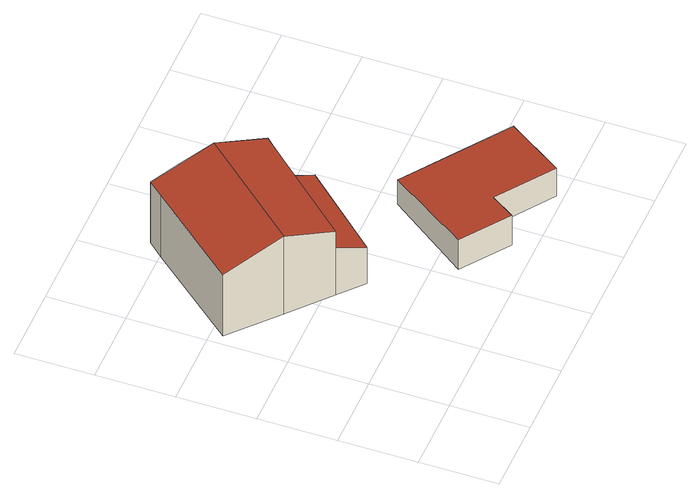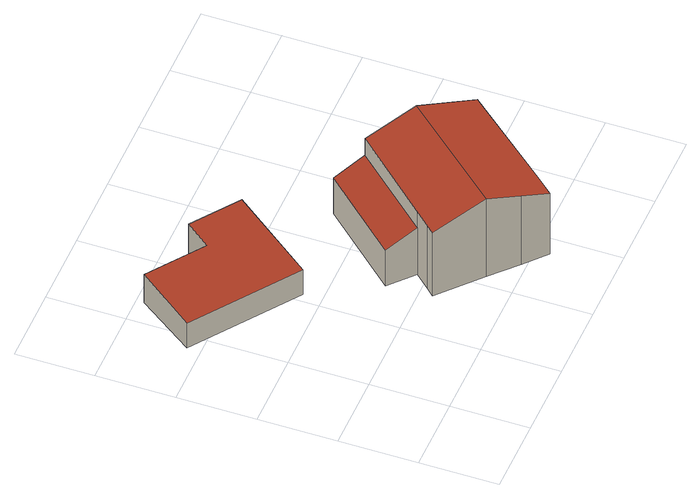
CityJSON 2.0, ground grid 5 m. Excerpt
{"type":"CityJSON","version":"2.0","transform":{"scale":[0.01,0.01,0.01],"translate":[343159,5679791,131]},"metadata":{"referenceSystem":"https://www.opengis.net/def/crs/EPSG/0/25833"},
"CityObjects":{
"building1":{"type":"Building","attributes":{"Gemeindeschluessel":14729160,"Geometrietyp2DReferenz":"3000","function":"31001_9998","roofType":"9999"},"children":["building1-1","building1-2"]},
"building1-1":{"type":"BuildingPart","attributes":{"Dachtyp_tdc":"tdcGableRoof","Dachneigung":18.36,"QualitaetDacherkennung":86,"Geometrietyp2DReferenz":"3000","roofType":"3100","measuredHeight":6.26},"parents":["building1"],"geometry":[{"type":"MultiSurface","lod":"2","boundaries":[[[0,1,2,3,4]],[[1,5,6,2]],[[5,7,8,6]],[[7,9,10,8]],[[9,11,12,10]],[[11,13,14,12]],[[13,15,16,14]],[[15,17,18,16]],[[17,19,20,21,18]],[[13,11,9,7,5,1]],[[1,0,19,17,15,13]],[[21,3,2,6,8,10,12,14,16,18]],[[4,20,19,0]],[[4,3,21,20]]],"semantics":{"surfaces":[{"type":"WallSurface"},{"type":"RoofSurface"},{"type":"GroundSurface"},{"type":"ClosureSurface"}],"values":[0,0,0,0,0,0,0,0,0,1,1,2,0,3]}}]},
"building1-2":{"type":"BuildingPart","attributes":{"Dachtyp_tdc":"tdcPolyFlatRoof","Dachneigung":23.55,"QualitaetDacherkennung":46,"Geometrietyp2DReferenz":"3000","roofType":"2100","measuredHeight":3.77},"parents":["building1"],"geometry":[{"type":"MultiSurface","lod":"2","boundaries":[[[20,22,23,21]],[[22,24,25,23]],[[24,4,3,25]],[[4,24,22,20]],[[21,23,25,3]],[[21,3,4,20]]],"semantics":{"surfaces":[{"type":"WallSurface"},{"type":"RoofSurface"},{"type":"GroundSurface"},{"type":"ClosureSurface"}],"values":[0,0,0,1,2,3]}}]},
"building2":{"type":"Building","attributes":{"Dachtyp_tdc":"tdcPolyFlatRoof","Gemeindeschluessel":14729160,"Dachneigung":3.63,"QualitaetDacherkennung":82,"Geometrietyp2DReferenz":"3000","function":"31001_9998","roofType":"2100","measuredHeight":2.38},"geometry":[{"type":"MultiSurface","lod":"2","boundaries":[[[26,27,28,29]],[[27,30,31,28]],[[30,32,33,31]],[[32,34,35,33]],[[34,36,37,35]],[[36,26,29,37]],[[36,34,32,30,27,26]],[[29,28,31,33,35,37]]],"semantics":{"surfaces":[{"type":"WallSurface"},{"type":"RoofSurface"},{"type":"GroundSurface"}],"values":[0,0,0,0,0,0,1,2]}}]}
},
"vertices":[
[613,941,544],[360,1164,659],[360,1164,33],[613,941,33],[613,941,411],[63,1425,528],[63,1425,33],[543,1995,523],[543,1995,33],[631,2092,524],[631,2092,33],[768,1968,585],[768,1968,33],[934,1818,659],[934,1818,33],[1194,1584,540],[1194,1584,33],[1149,1534,540],[1149,1534,33],[1063,1439,541],[1063,1439,411],[1063,1439,33],
[1216,1302,321],[1216,1302,33],[767,806,322],[767,806,33],
[1368,142,264],[1069,356,264],[1069,356,26],[1368,142,26],[1444,880,223],[1444,880,26],[2097,412,223],[2097,412,26],[1835,45,251],[1835,45,26],[1480,299,251],[1480,299,26]
]}
